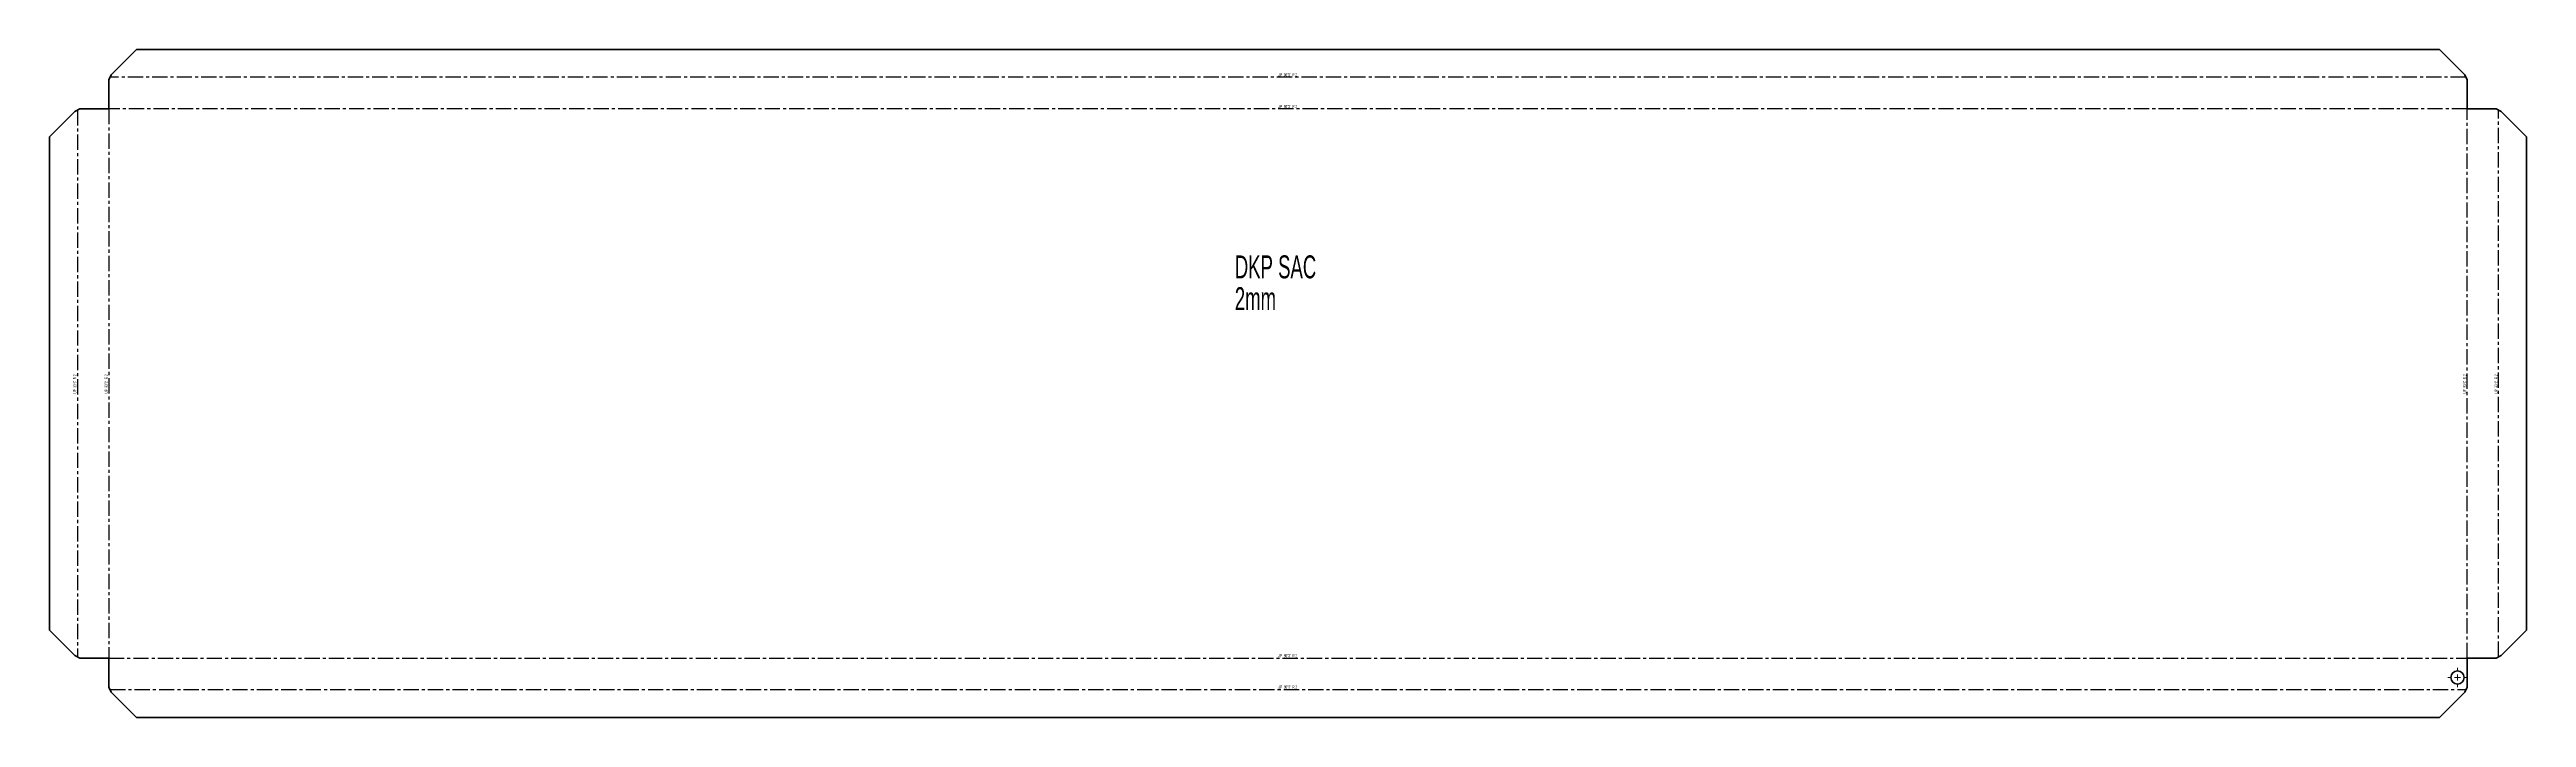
# Model space of a CAD drawing. Header units: millimetres. Extents: x -562 to 1497, y -167 to 387.
import ezdxf

# ---------------------------------------------------------------- set-up
doc = ezdxf.new("R2010")
doc.units = ezdxf.units.MM
doc.linetypes.add('CENTERX2', pattern=[20.32, 12.7, -2.54, 2.54, -2.54])
doc.styles.add('SLDTEXTSTYLE0', font='TXT', dxfattribs={"width": 0.5675})
doc.styles.add('SLDTEXTSTYLE1', font='TXT', dxfattribs={"width": 0.605})

# ---------------------------------------------------------------- blocks, each defined once
blk = doc.blocks.new('SW_NOTE_0')
at = {"color": 0, "linetype": 'Continuous', "lineweight": 0, "char_height": 19.05, "attachment_point": 1, "style": 'SLDTEXTSTYLE1'}
for s, insert in [('DKP SAC', (0, 24.6)), ('2mm', (0, -1.8))]:
    blk.add_mtext(s, dxfattribs=dict(at, insert=insert))
blk = doc.blocks.new('SW_CENTERMARKSYMBOL_0')
at = {"color": 0, "linetype": 'Continuous', "lineweight": 18}
for p, q in [((-5, 0), (-8, 0)), ((0, 0), (-2.5, 0)), ((0, 5), (0, 8)), ((0, 0), (0, 2.5)), ((0, 0), (2.5, 0)), ((0, 0), (0, -2.5)), ((5, 0), (8, 0)), ((0, -5), (0, -8))]:
    blk.add_line(p, q, dxfattribs=at)

msp = doc.modelspace()

# ---------------------------------------------------------------- linework, layer by layer
at = {"color": 7, "linetype": 'Continuous', "lineweight": 35}
for p, q in [((-510.2, 366.5), (-489.2, 387.5)), ((1424.6, 387.5), (-489.2, 387.5)), ((1424.6, 387.5), (1445.6, 366.5)), ((-512.2, 362.3), (-510.2, 366.5)), ((-512.2, 338.1), (-512.2, 362.3)), ((1445.6, 366.5), (1447.6, 362.3)), ((1447.6, 338.1), (1447.6, 362.3)), ((-540.5, 336.1), (-561.5, 315.1)), ((-540.5, 336.1), (-536.4, 338.1)), ((-512.2, 338.1), (-536.4, 338.1)), ((1447.6, 338.1), (1471.8, 338.1)), ((1471.8, 338.1), (1475.9, 336.1)), ((1496.9, 315.1), (1475.9, 336.1)), ((-561.5, 315.1), (-561.5, -94.9)), ((1496.9, -94.9), (1496.9, 315.1)), ((-561.5, -94.9), (-540.5, -115.9)), ((1475.9, -115.9), (1496.9, -94.9)), ((-536.4, -117.9), (-540.5, -115.9)), ((-512.2, -117.9), (-536.4, -117.9)), ((-512.2, -117.9), (-512.2, -142.1)), ((1447.6, -117.9), (1471.8, -117.9)), ((1447.6, -117.9), (1447.6, -142.1)), ((1475.9, -115.9), (1471.8, -117.9)), ((-510.2, -146.3), (-512.2, -142.1)), ((1447.6, -142.1), (1445.6, -146.3)), ((-510.2, -146.3), (-489.2, -167.3)), ((1424.6, -167.3), (1445.6, -146.3)), ((-489.2, -167.3), (1424.6, -167.3))]:
    msp.add_line(p, q, dxfattribs=at)
at = {"color": 7, "linetype": 'CENTERX2'}
for p, q in [((1446.6, 364.4), (-511.2, 364.4)), ((-538.4, 337.1), (-538.4, -116.9)), ((-512.3, 338.1), (-512.3, -117.9)), ((1447.6, 338.2), (-512.2, 338.2)), ((1447.7, -117.9), (1447.7, 338.1)), ((1473.8, -116.9), (1473.8, 337.1)), ((-512.2, -118), (1447.6, -118)), ((-511.2, -144.2), (1446.6, -144.2))]:
    msp.add_line(p, q, dxfattribs=at)
at = {"color": 7, "linetype": 'Continuous', "lineweight": 35}
msp.add_circle((1439.6, -134.1), 5.5, dxfattribs=at)

# ---------------------------------------------------------------- block references
at = {"color": 7, "linetype": 'Continuous', "lineweight": 0}
msp.add_blockref('SW_NOTE_0', (423.5, 191.9), dxfattribs=at)
at = {"color": 7, "linetype": 'Continuous', "lineweight": 18}
msp.add_blockref('SW_CENTERMARKSYMBOL_0', (1439.6, -134.1), dxfattribs=at)

# ---------------------------------------------------------------- texts
at = {"color": 7, "linetype": 'Continuous', "lineweight": 0, "char_height": 2.646, "attachment_point": 2, "style": 'SLDTEXTSTYLE0'}
for insert in [(467.3, 367.8), (467.3, 341.5), (467.3, -114.6), (467.3, -140.7)]:
    msp.add_mtext("UP  90°0'  R 2", dxfattribs=dict(at, insert=insert))
at = {"color": 7, "linetype": 'Continuous', "lineweight": 0, "char_height": 2.646, "attachment_point": 2, "rotation": 90, "style": 'SLDTEXTSTYLE0'}
for insert in [(-541.9, 109.7), (-515.7, 109.7), (1444.2, 109.7), (1470.4, 109.7)]:
    msp.add_mtext("UP  90°0'  R 2", dxfattribs=dict(at, insert=insert))

doc.saveas('drawing.dxf')
